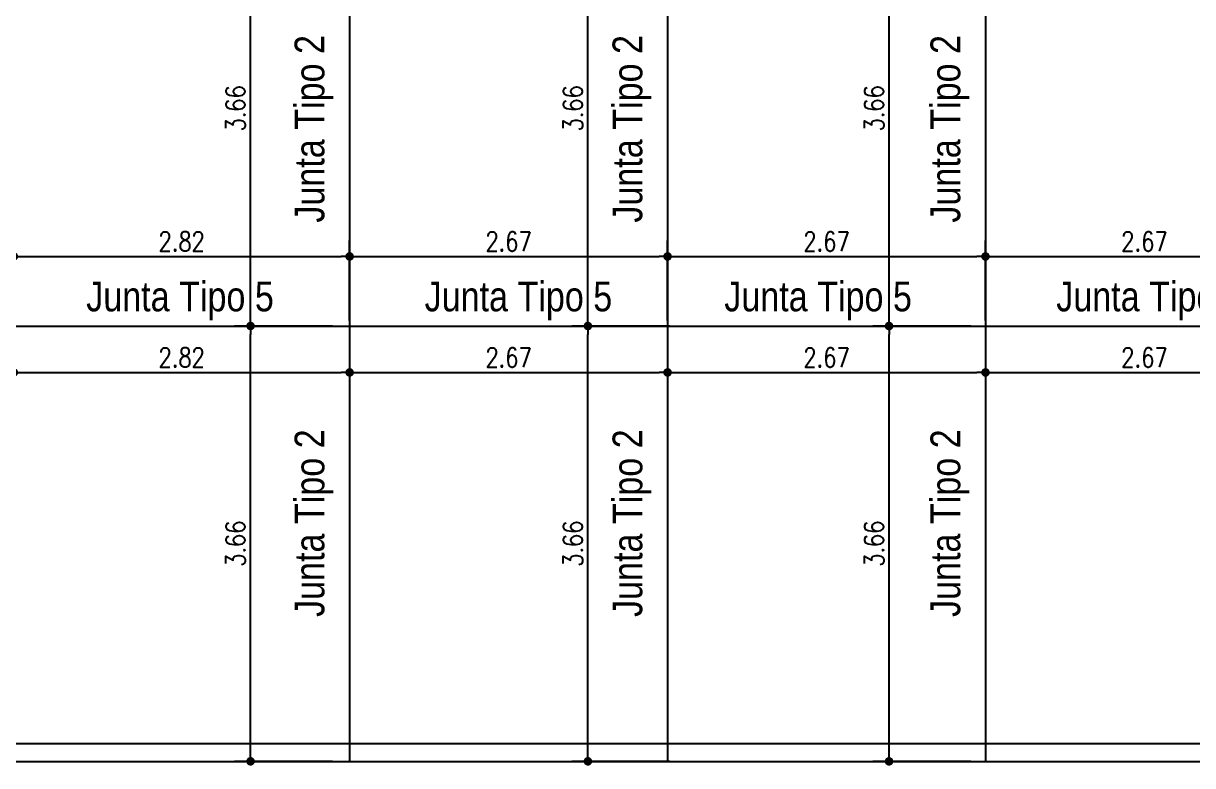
# Model space of a CAD drawing. Header units: millimetres. Extents: x 28448 to 57563, y -116865 to -58388.
# Drawn here: x 28827.1 to 28836.92, y -58468.43 to -58462.19 of the extents above; entities that cross this region are included whole.
import ezdxf

# ---------------------------------------------------------------- set-up
doc = ezdxf.new("R2010")
doc.units = ezdxf.units.MM
doc.header["$PDMODE"] = 35
doc.header["$PDSIZE"] = 0.5
doc.layers.get('DEFPOINTS').update_dxf_attribs({"color": 252, "lineweight": 5})
doc.layers.add('Proyecto de Pavimento', color=4, linetype='Continuous')
doc.styles.add('Angosta', font='romans.shx', dxfattribs={"width": 0.8})
doc.styles.add('ARIAL', font='ARIALN.TTF')
doc.dimstyles.new('JC_1@100', dxfattribs={"dimscale": 0.9, "dimtxt": 0.18, "dimasz": 0.08, "dimexe": 0.15, "dimexo": 0.05, "dimgap": 0.05, "dimtad": 1, "dimzin": 1, "dimdsep": 46, "dimtxsty": 'Angosta', "dimblk1": 'DOT', "dimblk2": 'DOT', "dimsah": 1, "dimcen": 0.09, "dimclrd": 2, "dimclre": 1, "dimclrt": 3, "dimaunit": 1, "dimadec": 3, "dimazin": 0, "dimtfac": 1.8, "dimtmove": 2, "dimatfit": 3, "dimldrblk": 'DOT', "dimfxl": 0.15, "dimtolj": 1, "dimtzin": 0, "dimarcsym": 0})

# ---------------------------------------------------------------- blocks, each defined once
blk = doc.blocks.new('_Dot')
at = {"color": 0, "linetype": 'ByBlock', "lineweight": -2}
blk.add_line((-0.5, 0), (-1, 0), dxfattribs=at)
at = {"color": 0, "linetype": 'ByBlock', "const_width": 0.5}
blk.add_lwpolyline([(-0.25, 0, 1), (0.25, 0, 1)], format="xyb", close=True, dxfattribs=at)
blk = doc.blocks.new('*D562')
at = {"layer": 'DEFPOINTS', "color": 0, "transparency": 16777216}
for p in [(28829.84, -58464.1473), (28827.0187, -58464.7317), (28829.84, -58464.7317)]:
    blk.add_point(p, dxfattribs=at)
at = {"layer": 'Proyecto de Pavimento', "color": 1, "lineweight": -2, "transparency": 16777216}
for p, q in [((28827.0187, -58464.6867), (28827.0187, -58464.0123)), ((28829.84, -58464.6867), (28829.84, -58464.0123))]:
    blk.add_line(p, q, dxfattribs=at)
at = {"layer": 'Proyecto de Pavimento', "color": 2, "lineweight": -2, "transparency": 16777216}
blk.add_line((28827.0907, -58464.1473), (28829.768, -58464.1473), dxfattribs=at)
at = {"layer": 'Proyecto de Pavimento', "color": 2, "lineweight": -2, "transparency": 16777216, "xscale": 0.072, "yscale": 0.072, "zscale": 0.072, "rotation": 180}
blk.add_blockref('_Dot', (28827.0187, -58464.1473), dxfattribs=at)
at = {"layer": 'Proyecto de Pavimento', "color": 2, "lineweight": -2, "transparency": 16777216, "xscale": 0.072, "yscale": 0.072, "zscale": 0.072}
blk.add_blockref('_Dot', (28829.84, -58464.1473), dxfattribs=at)
at = {"layer": 'Proyecto de Pavimento', "color": 3, "transparency": 16777216, "insert": (28828.4293, -58464.0213), "char_height": 0.162, "attachment_point": 5, "style": 'Angosta'}
blk.add_mtext('\\A1;2.82', dxfattribs=at)
blk = doc.blocks.new('*D559')
at = {"layer": 'DEFPOINTS', "color": 0, "transparency": 16777216}
for p in [(28827.0187, -58464.7317), (28829.84, -58464.7317), (28829.84, -58465.1219)]:
    blk.add_point(p, dxfattribs=at)
at = {"layer": 'Proyecto de Pavimento', "color": 1, "lineweight": -2, "transparency": 16777216}
for p, q in [((28827.0187, -58464.7767), (28827.0187, -58465.2569)), ((28829.84, -58464.7767), (28829.84, -58465.2569))]:
    blk.add_line(p, q, dxfattribs=at)
at = {"layer": 'Proyecto de Pavimento', "color": 2, "lineweight": -2, "transparency": 16777216}
blk.add_line((28827.0907, -58465.1219), (28829.768, -58465.1219), dxfattribs=at)
at = {"layer": 'Proyecto de Pavimento', "color": 2, "lineweight": -2, "transparency": 16777216, "xscale": 0.072, "yscale": 0.072, "zscale": 0.072, "rotation": 180}
blk.add_blockref('_Dot', (28827.0187, -58465.1219), dxfattribs=at)
at = {"layer": 'Proyecto de Pavimento', "color": 2, "lineweight": -2, "transparency": 16777216, "xscale": 0.072, "yscale": 0.072, "zscale": 0.072}
blk.add_blockref('_Dot', (28829.84, -58465.1219), dxfattribs=at)
at = {"layer": 'Proyecto de Pavimento', "color": 3, "transparency": 16777216, "insert": (28828.4293, -58464.9959), "char_height": 0.162, "attachment_point": 5, "style": 'Angosta'}
blk.add_mtext('\\A1;2.82', dxfattribs=at)
blk = doc.blocks.new('*D560')
at = {"layer": 'DEFPOINTS', "color": 0, "transparency": 16777216}
for p in [(28829.0076, -58464.7317), (28829.7403, -58464.7317), (28829.7403, -58468.3897)]:
    blk.add_point(p, dxfattribs=at)
at = {"layer": 'Proyecto de Pavimento', "color": 1, "lineweight": -2, "transparency": 16777216}
for p, q in [((28829.6953, -58464.7317), (28828.8726, -58464.7317)), ((28829.6953, -58468.3897), (28828.8726, -58468.3897))]:
    blk.add_line(p, q, dxfattribs=at)
at = {"layer": 'Proyecto de Pavimento', "color": 2, "lineweight": -2, "transparency": 16777216}
blk.add_line((28829.0076, -58468.3177), (28829.0076, -58464.8037), dxfattribs=at)
at = {"layer": 'Proyecto de Pavimento', "color": 2, "lineweight": -2, "transparency": 16777216, "xscale": 0.072, "yscale": 0.072, "zscale": 0.072}
for p, rotation in [((28829.0076, -58464.7317), 90), ((28829.0076, -58468.3897), 270)]:
    blk.add_blockref('_Dot', p, dxfattribs=dict(at, rotation=rotation))
at = {"layer": 'Proyecto de Pavimento', "color": 3, "transparency": 16777216, "insert": (28828.8816, -58466.5607), "char_height": 0.162, "attachment_point": 5, "rotation": 90, "style": 'Angosta'}
blk.add_mtext('\\A1;3.66', dxfattribs=at)
blk = doc.blocks.new('*D561')
at = {"layer": 'DEFPOINTS', "color": 0, "transparency": 16777216}
for p in [(28829.0076, -58461.0738), (28829.7403, -58461.0738), (28829.7403, -58464.7317)]:
    blk.add_point(p, dxfattribs=at)
at = {"layer": 'Proyecto de Pavimento', "color": 1, "lineweight": -2, "transparency": 16777216}
for p, q in [((28829.6953, -58461.0738), (28828.8726, -58461.0738)), ((28829.6953, -58464.7317), (28828.8726, -58464.7317))]:
    blk.add_line(p, q, dxfattribs=at)
at = {"layer": 'Proyecto de Pavimento', "color": 2, "lineweight": -2, "transparency": 16777216}
blk.add_line((28829.0076, -58464.6597), (28829.0076, -58461.1458), dxfattribs=at)
at = {"layer": 'Proyecto de Pavimento', "color": 2, "lineweight": -2, "transparency": 16777216, "xscale": 0.072, "yscale": 0.072, "zscale": 0.072}
for p, rotation in [((28829.0076, -58461.0738), 90), ((28829.0076, -58464.7317), 270)]:
    blk.add_blockref('_Dot', p, dxfattribs=dict(at, rotation=rotation))
at = {"layer": 'Proyecto de Pavimento', "color": 3, "transparency": 16777216, "insert": (28828.8816, -58462.9028), "char_height": 0.162, "attachment_point": 5, "rotation": 90, "style": 'Angosta'}
blk.add_mtext('\\A1;3.66', dxfattribs=at)
blk = doc.blocks.new('*D566')
at = {"layer": 'DEFPOINTS', "color": 0, "transparency": 16777216}
for p in [(28832.5113, -58464.1473), (28829.84, -58464.7317), (28832.5113, -58464.7317)]:
    blk.add_point(p, dxfattribs=at)
at = {"layer": 'Proyecto de Pavimento', "color": 1, "lineweight": -2, "transparency": 16777216}
for p, q in [((28829.84, -58464.6867), (28829.84, -58464.0123)), ((28832.5113, -58464.6867), (28832.5113, -58464.0123))]:
    blk.add_line(p, q, dxfattribs=at)
at = {"layer": 'Proyecto de Pavimento', "color": 2, "lineweight": -2, "transparency": 16777216}
blk.add_line((28829.912, -58464.1473), (28832.4393, -58464.1473), dxfattribs=at)
at = {"layer": 'Proyecto de Pavimento', "color": 2, "lineweight": -2, "transparency": 16777216, "xscale": 0.072, "yscale": 0.072, "zscale": 0.072, "rotation": 180}
blk.add_blockref('_Dot', (28829.84, -58464.1473), dxfattribs=at)
at = {"layer": 'Proyecto de Pavimento', "color": 2, "lineweight": -2, "transparency": 16777216, "xscale": 0.072, "yscale": 0.072, "zscale": 0.072}
blk.add_blockref('_Dot', (28832.5113, -58464.1473), dxfattribs=at)
at = {"layer": 'Proyecto de Pavimento', "color": 3, "transparency": 16777216, "insert": (28831.1756, -58464.0213), "char_height": 0.162, "attachment_point": 5, "style": 'Angosta'}
blk.add_mtext('\\A1;2.67', dxfattribs=at)
blk = doc.blocks.new('*D563')
at = {"layer": 'DEFPOINTS', "color": 0, "transparency": 16777216}
for p in [(28829.84, -58464.7317), (28832.5113, -58464.7317), (28832.5113, -58465.1219)]:
    blk.add_point(p, dxfattribs=at)
at = {"layer": 'Proyecto de Pavimento', "color": 1, "lineweight": -2, "transparency": 16777216}
for p, q in [((28829.84, -58464.7767), (28829.84, -58465.2569)), ((28832.5113, -58464.7767), (28832.5113, -58465.2569))]:
    blk.add_line(p, q, dxfattribs=at)
at = {"layer": 'Proyecto de Pavimento', "color": 2, "lineweight": -2, "transparency": 16777216}
blk.add_line((28829.912, -58465.1219), (28832.4393, -58465.1219), dxfattribs=at)
at = {"layer": 'Proyecto de Pavimento', "color": 2, "lineweight": -2, "transparency": 16777216, "xscale": 0.072, "yscale": 0.072, "zscale": 0.072, "rotation": 180}
blk.add_blockref('_Dot', (28829.84, -58465.1219), dxfattribs=at)
at = {"layer": 'Proyecto de Pavimento', "color": 2, "lineweight": -2, "transparency": 16777216, "xscale": 0.072, "yscale": 0.072, "zscale": 0.072}
blk.add_blockref('_Dot', (28832.5113, -58465.1219), dxfattribs=at)
at = {"layer": 'Proyecto de Pavimento', "color": 3, "transparency": 16777216, "insert": (28831.1756, -58464.9959), "char_height": 0.162, "attachment_point": 5, "style": 'Angosta'}
blk.add_mtext('\\A1;2.67', dxfattribs=at)
blk = doc.blocks.new('*D564')
at = {"layer": 'DEFPOINTS', "color": 0, "transparency": 16777216}
for p in [(28831.8423, -58464.7317), (28832.575, -58464.7317), (28832.575, -58468.3897)]:
    blk.add_point(p, dxfattribs=at)
at = {"layer": 'Proyecto de Pavimento', "color": 1, "lineweight": -2, "transparency": 16777216}
for p, q in [((28832.53, -58464.7317), (28831.7073, -58464.7317)), ((28832.53, -58468.3897), (28831.7073, -58468.3897))]:
    blk.add_line(p, q, dxfattribs=at)
at = {"layer": 'Proyecto de Pavimento', "color": 2, "lineweight": -2, "transparency": 16777216}
blk.add_line((28831.8423, -58468.3177), (28831.8423, -58464.8037), dxfattribs=at)
at = {"layer": 'Proyecto de Pavimento', "color": 2, "lineweight": -2, "transparency": 16777216, "xscale": 0.072, "yscale": 0.072, "zscale": 0.072}
for p, rotation in [((28831.8423, -58464.7317), 90), ((28831.8423, -58468.3897), 270)]:
    blk.add_blockref('_Dot', p, dxfattribs=dict(at, rotation=rotation))
at = {"layer": 'Proyecto de Pavimento', "color": 3, "transparency": 16777216, "insert": (28831.7163, -58466.5607), "char_height": 0.162, "attachment_point": 5, "rotation": 90, "style": 'Angosta'}
blk.add_mtext('\\A1;3.66', dxfattribs=at)
blk = doc.blocks.new('*D565')
at = {"layer": 'DEFPOINTS', "color": 0, "transparency": 16777216}
for p in [(28831.8423, -58461.0738), (28832.575, -58461.0738), (28832.575, -58464.7317)]:
    blk.add_point(p, dxfattribs=at)
at = {"layer": 'Proyecto de Pavimento', "color": 1, "lineweight": -2, "transparency": 16777216}
for p, q in [((28832.53, -58461.0738), (28831.7073, -58461.0738)), ((28832.53, -58464.7317), (28831.7073, -58464.7317))]:
    blk.add_line(p, q, dxfattribs=at)
at = {"layer": 'Proyecto de Pavimento', "color": 2, "lineweight": -2, "transparency": 16777216}
blk.add_line((28831.8423, -58464.6597), (28831.8423, -58461.1458), dxfattribs=at)
at = {"layer": 'Proyecto de Pavimento', "color": 2, "lineweight": -2, "transparency": 16777216, "xscale": 0.072, "yscale": 0.072, "zscale": 0.072}
for p, rotation in [((28831.8423, -58461.0738), 90), ((28831.8423, -58464.7317), 270)]:
    blk.add_blockref('_Dot', p, dxfattribs=dict(at, rotation=rotation))
at = {"layer": 'Proyecto de Pavimento', "color": 3, "transparency": 16777216, "insert": (28831.7163, -58462.9028), "char_height": 0.162, "attachment_point": 5, "rotation": 90, "style": 'Angosta'}
blk.add_mtext('\\A1;3.66', dxfattribs=at)
blk = doc.blocks.new('*D568')
at = {"layer": 'DEFPOINTS', "color": 0, "transparency": 16777216}
for p in [(28835.1826, -58464.1473), (28832.5113, -58464.7317), (28835.1826, -58464.7317)]:
    blk.add_point(p, dxfattribs=at)
at = {"layer": 'Proyecto de Pavimento', "color": 1, "lineweight": -2, "transparency": 16777216}
for p, q in [((28832.5113, -58464.6867), (28832.5113, -58464.0123)), ((28835.1826, -58464.6867), (28835.1826, -58464.0123))]:
    blk.add_line(p, q, dxfattribs=at)
at = {"layer": 'Proyecto de Pavimento', "color": 2, "lineweight": -2, "transparency": 16777216}
blk.add_line((28832.5833, -58464.1473), (28835.1106, -58464.1473), dxfattribs=at)
at = {"layer": 'Proyecto de Pavimento', "color": 2, "lineweight": -2, "transparency": 16777216, "xscale": 0.072, "yscale": 0.072, "zscale": 0.072, "rotation": 180}
blk.add_blockref('_Dot', (28832.5113, -58464.1473), dxfattribs=at)
at = {"layer": 'Proyecto de Pavimento', "color": 2, "lineweight": -2, "transparency": 16777216, "xscale": 0.072, "yscale": 0.072, "zscale": 0.072}
blk.add_blockref('_Dot', (28835.1826, -58464.1473), dxfattribs=at)
at = {"layer": 'Proyecto de Pavimento', "color": 3, "transparency": 16777216, "insert": (28833.8469, -58464.0213), "char_height": 0.162, "attachment_point": 5, "style": 'Angosta'}
blk.add_mtext('\\A1;2.67', dxfattribs=at)
blk = doc.blocks.new('*D567')
at = {"layer": 'DEFPOINTS', "color": 0, "transparency": 16777216}
for p in [(28832.5113, -58464.7317), (28835.1826, -58464.7317), (28835.1826, -58465.1219)]:
    blk.add_point(p, dxfattribs=at)
at = {"layer": 'Proyecto de Pavimento', "color": 1, "lineweight": -2, "transparency": 16777216}
for p, q in [((28832.5113, -58464.7767), (28832.5113, -58465.2569)), ((28835.1826, -58464.7767), (28835.1826, -58465.2569))]:
    blk.add_line(p, q, dxfattribs=at)
at = {"layer": 'Proyecto de Pavimento', "color": 2, "lineweight": -2, "transparency": 16777216}
blk.add_line((28832.5833, -58465.1219), (28835.1106, -58465.1219), dxfattribs=at)
at = {"layer": 'Proyecto de Pavimento', "color": 2, "lineweight": -2, "transparency": 16777216, "xscale": 0.072, "yscale": 0.072, "zscale": 0.072, "rotation": 180}
blk.add_blockref('_Dot', (28832.5113, -58465.1219), dxfattribs=at)
at = {"layer": 'Proyecto de Pavimento', "color": 2, "lineweight": -2, "transparency": 16777216, "xscale": 0.072, "yscale": 0.072, "zscale": 0.072}
blk.add_blockref('_Dot', (28835.1826, -58465.1219), dxfattribs=at)
at = {"layer": 'Proyecto de Pavimento', "color": 3, "transparency": 16777216, "insert": (28833.8469, -58464.9959), "char_height": 0.162, "attachment_point": 5, "style": 'Angosta'}
blk.add_mtext('\\A1;2.67', dxfattribs=at)
blk = doc.blocks.new('*D569')
at = {"layer": 'DEFPOINTS', "color": 0, "transparency": 16777216}
for p in [(28834.372, -58464.7317), (28835.1047, -58464.7317), (28835.1047, -58468.3897)]:
    blk.add_point(p, dxfattribs=at)
at = {"layer": 'Proyecto de Pavimento', "color": 1, "lineweight": -2, "transparency": 16777216}
for p, q in [((28835.0597, -58464.7317), (28834.237, -58464.7317)), ((28835.0597, -58468.3897), (28834.237, -58468.3897))]:
    blk.add_line(p, q, dxfattribs=at)
at = {"layer": 'Proyecto de Pavimento', "color": 2, "lineweight": -2, "transparency": 16777216}
blk.add_line((28834.372, -58468.3177), (28834.372, -58464.8037), dxfattribs=at)
at = {"layer": 'Proyecto de Pavimento', "color": 2, "lineweight": -2, "transparency": 16777216, "xscale": 0.072, "yscale": 0.072, "zscale": 0.072}
for p, rotation in [((28834.372, -58464.7317), 90), ((28834.372, -58468.3897), 270)]:
    blk.add_blockref('_Dot', p, dxfattribs=dict(at, rotation=rotation))
at = {"layer": 'Proyecto de Pavimento', "color": 3, "transparency": 16777216, "insert": (28834.246, -58466.5607), "char_height": 0.162, "attachment_point": 5, "rotation": 90, "style": 'Angosta'}
blk.add_mtext('\\A1;3.66', dxfattribs=at)
blk = doc.blocks.new('*D570')
at = {"layer": 'DEFPOINTS', "color": 0, "transparency": 16777216}
for p in [(28834.372, -58461.0738), (28835.1047, -58461.0738), (28835.1047, -58464.7317)]:
    blk.add_point(p, dxfattribs=at)
at = {"layer": 'Proyecto de Pavimento', "color": 1, "lineweight": -2, "transparency": 16777216}
for p, q in [((28835.0597, -58461.0738), (28834.237, -58461.0738)), ((28835.0597, -58464.7317), (28834.237, -58464.7317))]:
    blk.add_line(p, q, dxfattribs=at)
at = {"layer": 'Proyecto de Pavimento', "color": 2, "lineweight": -2, "transparency": 16777216}
blk.add_line((28834.372, -58464.6597), (28834.372, -58461.1458), dxfattribs=at)
at = {"layer": 'Proyecto de Pavimento', "color": 2, "lineweight": -2, "transparency": 16777216, "xscale": 0.072, "yscale": 0.072, "zscale": 0.072}
for p, rotation in [((28834.372, -58461.0738), 90), ((28834.372, -58464.7317), 270)]:
    blk.add_blockref('_Dot', p, dxfattribs=dict(at, rotation=rotation))
at = {"layer": 'Proyecto de Pavimento', "color": 3, "transparency": 16777216, "insert": (28834.246, -58462.9028), "char_height": 0.162, "attachment_point": 5, "rotation": 90, "style": 'Angosta'}
blk.add_mtext('\\A1;3.66', dxfattribs=at)
blk = doc.blocks.new('*D574')
at = {"layer": 'DEFPOINTS', "color": 0, "transparency": 16777216}
for p in [(28837.8539, -58464.1473), (28835.1826, -58464.7317), (28837.8539, -58464.7317)]:
    blk.add_point(p, dxfattribs=at)
at = {"layer": 'Proyecto de Pavimento', "color": 1, "lineweight": -2, "transparency": 16777216}
for p, q in [((28835.1826, -58464.6867), (28835.1826, -58464.0123)), ((28837.8539, -58464.6867), (28837.8539, -58464.0123))]:
    blk.add_line(p, q, dxfattribs=at)
at = {"layer": 'Proyecto de Pavimento', "color": 2, "lineweight": -2, "transparency": 16777216}
blk.add_line((28835.2546, -58464.1473), (28837.7819, -58464.1473), dxfattribs=at)
at = {"layer": 'Proyecto de Pavimento', "color": 2, "lineweight": -2, "transparency": 16777216, "xscale": 0.072, "yscale": 0.072, "zscale": 0.072, "rotation": 180}
blk.add_blockref('_Dot', (28835.1826, -58464.1473), dxfattribs=at)
at = {"layer": 'Proyecto de Pavimento', "color": 2, "lineweight": -2, "transparency": 16777216, "xscale": 0.072, "yscale": 0.072, "zscale": 0.072}
blk.add_blockref('_Dot', (28837.8539, -58464.1473), dxfattribs=at)
at = {"layer": 'Proyecto de Pavimento', "color": 3, "transparency": 16777216, "insert": (28836.5183, -58464.0213), "char_height": 0.162, "attachment_point": 5, "style": 'Angosta'}
blk.add_mtext('\\A1;2.67', dxfattribs=at)
blk = doc.blocks.new('*D571')
at = {"layer": 'DEFPOINTS', "color": 0, "transparency": 16777216}
for p in [(28835.1826, -58464.7317), (28837.8539, -58464.7317), (28837.8539, -58465.1219)]:
    blk.add_point(p, dxfattribs=at)
at = {"layer": 'Proyecto de Pavimento', "color": 1, "lineweight": -2, "transparency": 16777216}
for p, q in [((28835.1826, -58464.7767), (28835.1826, -58465.2569)), ((28837.8539, -58464.7767), (28837.8539, -58465.2569))]:
    blk.add_line(p, q, dxfattribs=at)
at = {"layer": 'Proyecto de Pavimento', "color": 2, "lineweight": -2, "transparency": 16777216}
blk.add_line((28835.2546, -58465.1219), (28837.7819, -58465.1219), dxfattribs=at)
at = {"layer": 'Proyecto de Pavimento', "color": 2, "lineweight": -2, "transparency": 16777216, "xscale": 0.072, "yscale": 0.072, "zscale": 0.072, "rotation": 180}
blk.add_blockref('_Dot', (28835.1826, -58465.1219), dxfattribs=at)
at = {"layer": 'Proyecto de Pavimento', "color": 2, "lineweight": -2, "transparency": 16777216, "xscale": 0.072, "yscale": 0.072, "zscale": 0.072}
blk.add_blockref('_Dot', (28837.8539, -58465.1219), dxfattribs=at)
at = {"layer": 'Proyecto de Pavimento', "color": 3, "transparency": 16777216, "insert": (28836.5183, -58464.9959), "char_height": 0.162, "attachment_point": 5, "style": 'Angosta'}
blk.add_mtext('\\A1;2.67', dxfattribs=at)

msp = doc.modelspace()

# ---------------------------------------------------------------- linework, layer by layer
at = {"layer": 'Proyecto de Pavimento'}
for p, q in [((28790.9212, -58468.2397), (28848.5753, -58468.2397)), ((28790.9212, -58468.3897), (28848.5753, -58468.3897))]:
    msp.add_line(p, q, dxfattribs=at)
at = {"layer": 'Proyecto de Pavimento', "color": 3}
for points in [[(28829.84, -58461.0738), (28829.84, -58468.3897)], [(28835.1826, -58461.0738), (28835.1826, -58468.3897)], [(28832.5113, -58461.2238), (28832.5113, -58468.3897)]]:
    msp.add_lwpolyline(points, dxfattribs=at)
at = {"layer": 'Proyecto de Pavimento', "color": 7}
msp.add_lwpolyline([(28790.9212, -58464.7317), (28852.2164, -58464.7317)], dxfattribs=at)

# ---------------------------------------------------------------- texts
at = {"layer": 'Proyecto de Pavimento', "color": 0, "style": 'ARIAL'}
for p in [(28829.6277, -58463.863), (28832.299, -58463.863), (28834.9703, -58463.863), (28829.6277, -58467.1762), (28832.299, -58467.1762), (28834.9703, -58467.1762)]:
    msp.add_text('Junta Tipo 2', height=0.25, rotation=90, dxfattribs=at).set_placement(p)
for p in [(28827.627, -58464.6082), (28830.47, -58464.6082), (28832.988, -58464.6082), (28835.7771, -58464.6082)]:
    msp.add_text('Junta Tipo 5', height=0.25, dxfattribs=at).set_placement(p)

# ---------------------------------------------------------------- dimensions: what is measured, and where the dimension line sits
at = {"layer": 'Proyecto de Pavimento'}
for base, p1, p2, picture, middle in [((28829.0076, -58461.0738), (28829.7403, -58464.7317), (28829.7403, -58461.0738), '*D561', (28828.8816, -58462.9028)), ((28831.8423, -58461.0738), (28832.575, -58464.7317), (28832.575, -58461.0738), '*D565', (28831.7163, -58462.9028)), ((28834.372, -58461.0738), (28835.1047, -58464.7317), (28835.1047, -58461.0738), '*D570', (28834.246, -58462.9028)), ((28829.0076, -58464.7317), (28829.7403, -58468.3897), (28829.7403, -58464.7317), '*D560', (28828.8816, -58466.5607)), ((28831.8423, -58464.7317), (28832.575, -58468.3897), (28832.575, -58464.7317), '*D564', (28831.7163, -58466.5607)), ((28834.372, -58464.7317), (28835.1047, -58468.3897), (28835.1047, -58464.7317), '*D569', (28834.246, -58466.5607))]:
    dim = msp.add_linear_dim(base=base, p1=p1, p2=p2, angle=90, dimstyle='JC_1@100', dxfattribs=at)
    dim.commit()
    dim.dimension.update_dxf_attribs({"geometry": picture, "text_midpoint": middle})
for base, p1, p2, picture, middle in [((28829.84, -58464.1473), (28827.0187, -58464.7317), (28829.84, -58464.7317), '*D562', (28828.4293, -58464.0213)), ((28832.5113, -58464.1473), (28829.84, -58464.7317), (28832.5113, -58464.7317), '*D566', (28831.1756, -58464.0213)), ((28835.1826, -58464.1473), (28832.5113, -58464.7317), (28835.1826, -58464.7317), '*D568', (28833.8469, -58464.0213)), ((28837.8539, -58464.1473), (28835.1826, -58464.7317), (28837.8539, -58464.7317), '*D574', (28836.5183, -58464.0213)), ((28829.84, -58465.1219), (28827.0187, -58464.7317), (28829.84, -58464.7317), '*D559', (28828.4293, -58464.9959)), ((28832.5113, -58465.1219), (28829.84, -58464.7317), (28832.5113, -58464.7317), '*D563', (28831.1756, -58464.9959)), ((28835.1826, -58465.1219), (28832.5113, -58464.7317), (28835.1826, -58464.7317), '*D567', (28833.8469, -58464.9959)), ((28837.8539, -58465.1219), (28835.1826, -58464.7317), (28837.8539, -58464.7317), '*D571', (28836.5183, -58464.9959))]:
    dim = msp.add_linear_dim(base=base, p1=p1, p2=p2, dimstyle='JC_1@100', dxfattribs=at)
    dim.commit()
    dim.dimension.update_dxf_attribs({"geometry": picture, "text_midpoint": middle})

doc.saveas('drawing.dxf')
